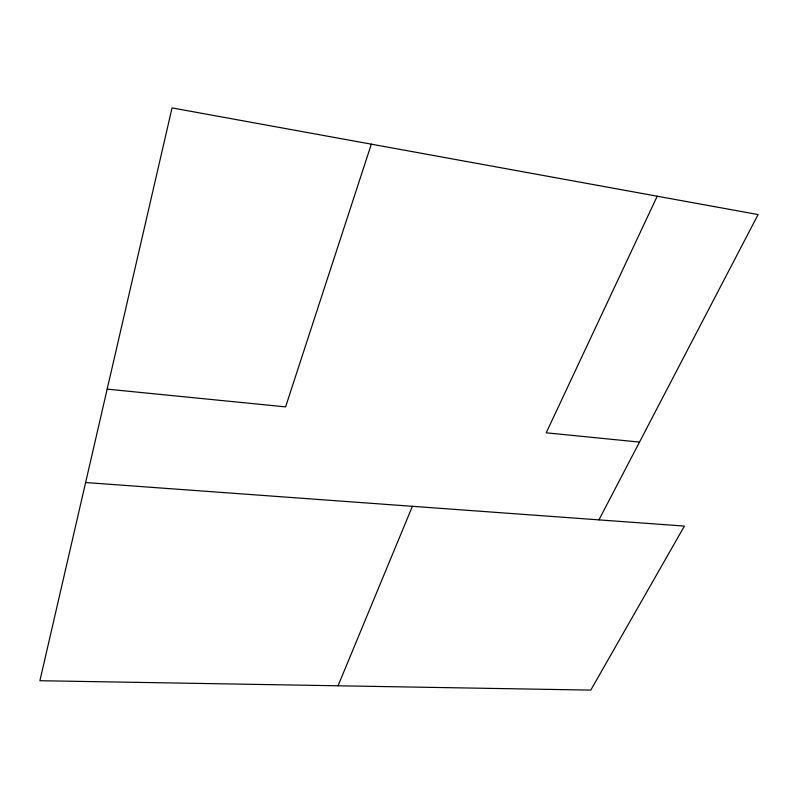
<?xml version="1.0" encoding="UTF-8"?>
<svg xmlns="http://www.w3.org/2000/svg" width="798" height="798" viewBox="0 0 798 798"><rect width="100%" height="100%" fill="white"/><g stroke="black" fill="none" stroke-linecap="round" stroke-linejoin="round"><path stroke-width="1.2" d="M371.319 144.179L285.594 406.88L107.171 389.135M338.033 685.791L412.406 506.301M657.203 196.208L546.201 432.805L639.497 442.092M598.949 519.877L758.1 214.572L172.049 107.9L39.9 680.714L590.779 690.1L684.405 526.091L85.625 482.541"/></g></svg>
